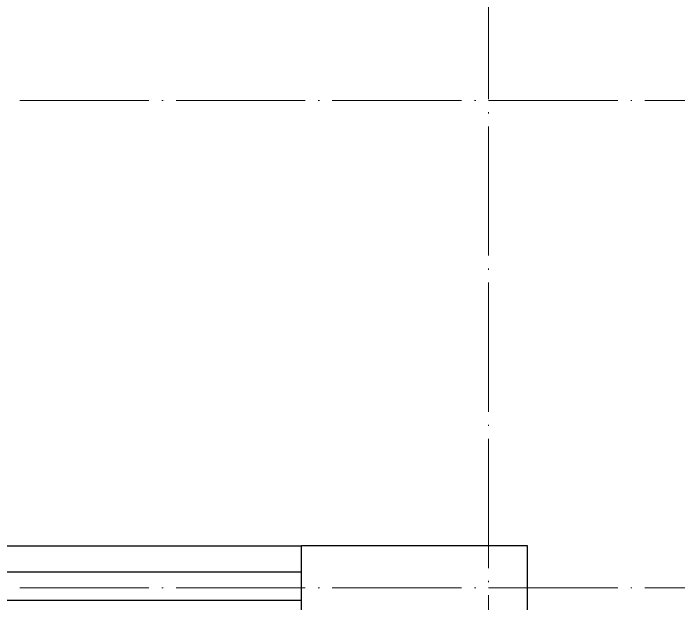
# Model space of a CAD drawing. Header units: inches. Extents: x -50945 to 250244, y -404780 to 18493.
# Drawn here: x 48578 to 50639, y -344445 to -342616 of the extents above; entities that cross this region are included whole.
import ezdxf

# ---------------------------------------------------------------- set-up
doc = ezdxf.new("R2010")
doc.units = ezdxf.units.IN
doc.header["$MEASUREMENT"] = 0
doc.linetypes.add('DOTE', pattern=[2.42, 2, -0.2, 0.02, -0.2])
for name, color, linetype in [('D-ARCHI', 250, 'Continuous'), ('IBS-003-建筑窗框', 3, 'Continuous'), ('IBS-182-原建筑非承重墙', 150, 'Continuous'), ('IBS-63-原建筑窗', 63, 'Continuous')]:
    doc.layers.add(name, color=color, linetype=linetype)

msp = doc.modelspace()

# ---------------------------------------------------------------- linework, layer by layer
at = {"layer": 'D-ARCHI', "color": 251, "linetype": 'DOTE', "lineweight": 5, "ltscale": 200}
for p, q in [((50050.5, -354014.62), (50050.5, -340066.05)), ((52870.5, -342886.05), (32543.24, -342886.05)), ((52870.5, -344396.29), (32530.5, -344396.29))]:
    msp.add_line(p, q, dxfattribs=at)
at = {"layer": 'IBS-003-建筑窗框', "color": 251, "ltscale": 10}
msp.add_line((47700.5, -344266.29), (49470.5, -344266.29), dxfattribs=at)
at = {"layer": 'IBS-182-原建筑非承重墙'}
for p, q in [((50170.5, -344266.29), (49470.5, -344266.29)), ((49470.5, -344506.29), (49470.5, -344266.29)), ((50170.5, -347486.29), (50170.5, -344266.29))]:
    msp.add_line(p, q, dxfattribs=at)
at = {"layer": 'IBS-63-原建筑窗'}
for p, q in [((47700.5, -344346.29), (49470.5, -344346.29)), ((47700.5, -344433.87), (49470.5, -344433.87))]:
    msp.add_line(p, q, dxfattribs=at)

doc.saveas('drawing.dxf')
